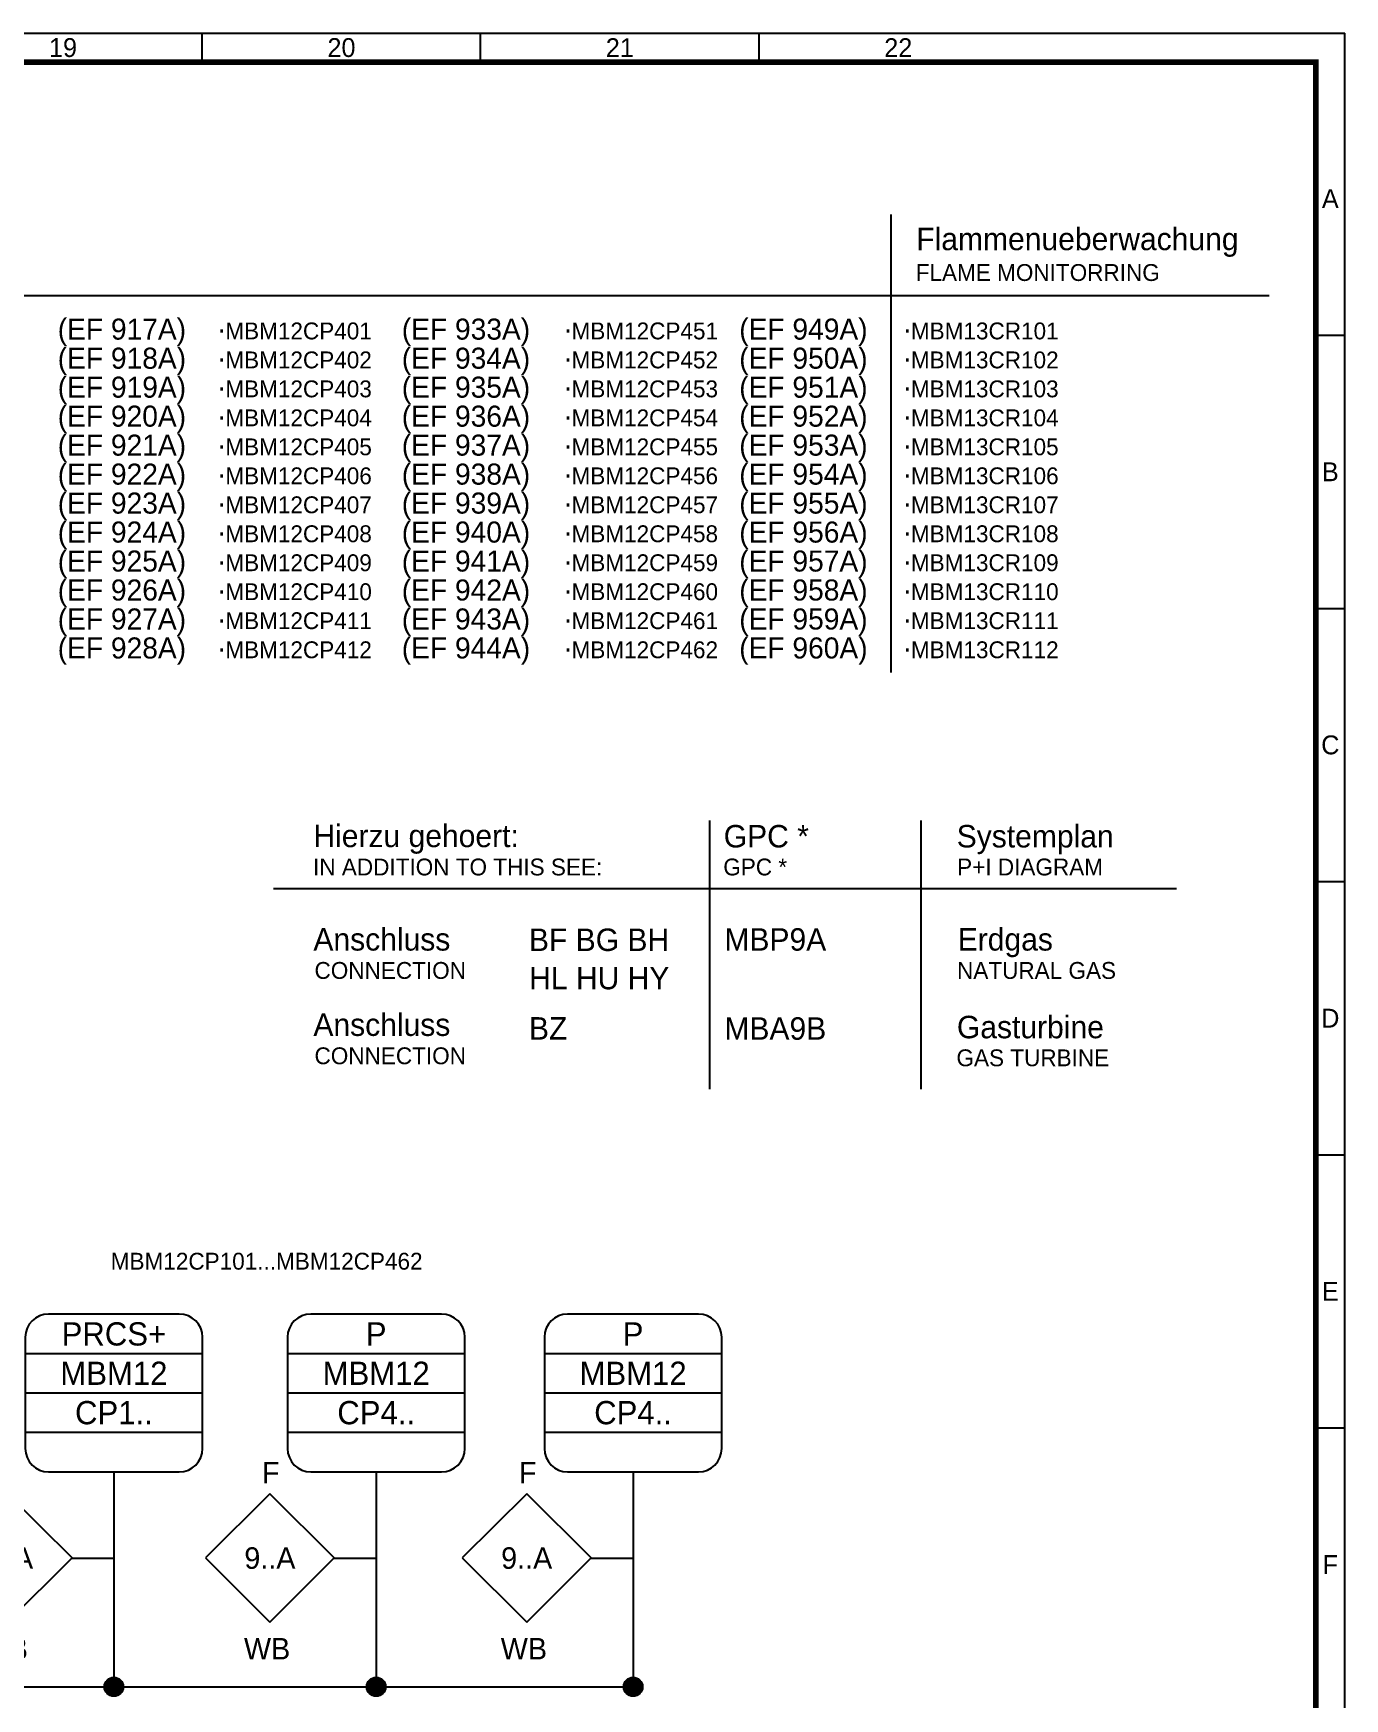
# Model space of a CAD drawing. Header units: millimetres. Extents: x 0 to 600, y 0 to 297.
# Drawn here: x 483.3 to 600, y 148.7 to 297 of the extents above; entities that cross this region are included whole.
import ezdxf
from ezdxf.enums import TextEntityAlignment as Align

# ---------------------------------------------------------------- set-up
doc = ezdxf.new("R2010")
doc.units = ezdxf.units.MM
for name, color, linetype in [('0_Title Block', 7, 'Continuous'), ('3_I&C', 7, 'Continuous'), ('5_Etc', 7, 'Continuous'), ('6_PIPE(기타)', 7, 'Continuous')]:
    doc.layers.add(name, color=color, linetype=linetype)
doc.styles.get("Standard").update_dxf_attribs({"font": 'pnid.shx', "bigfont": 'kosdichs.shx'})

# ---------------------------------------------------------------- blocks, each defined once
blk = doc.blocks.new('TERMINAL POINT_')
at = {"color": 0}
for p, q in [((0, 10.17), (-5.09, 5.09)), ((5.09, 5.09), (0, 10.17)), ((-5.09, 5.09), (0, 0)), ((0, 0), (5.09, 5.09))]:
    blk.add_line(p, q, dxfattribs=at)
for tag, p in [('TEXT(외부)01', (-8.55, 6.65)), ('TEXT(외부)02', (9.22, 6.65)), ('TAG(내부)', (0, 5.09))]:
    blk.add_attdef(tag, text='', height=1.7, dxfattribs=at).set_placement(p, align=Align.MIDDLE_CENTER)
blk = doc.blocks.new('TAG BOX01_')
at = {"color": 0}
for p, q in [((4.22, 5.09), (-4.22, 5.09)), ((-5.72, 3.59), (-5.72, -3.59)), ((5.72, -3.59), (5.72, 3.59)), ((-5.72, 2.54), (5.72, 2.54)), ((-5.72, 0), (5.72, 0)), ((-5.72, -2.54), (5.72, -2.54)), ((-4.22, -5.09), (4.22, -5.09))]:
    blk.add_line(p, q, dxfattribs=at)
for centre, start, end in [((-4.22, 3.59), 90, 180), ((4.22, 3.59), 0, 90), ((-4.22, -3.59), 180, 270), ((4.22, -3.59), 270, 360)]:
    blk.add_arc(centre, 1.5, start, end, dxfattribs=at)
for tag, p in [('TEXT01', (0.08, 6.17)), ('TAG_BOX01', (0, 3.81)), ('TAG_BOX02', (0, 1.27)), ('TAG_BOX03', (0, -1.27)), ('TAG_BOX04', (0, -3.81)), ('TEXT02', (0.08, -6.51))]:
    blk.add_attdef(tag, text='', height=1.5, dxfattribs=at).set_placement(p, align=Align.MIDDLE_CENTER)
blk = doc.blocks.new('SIEMENS AG TEMPLATE(600X297)')
at = {"color": 0}
for p, q in [((0, 297), (600, 297)), ((498.29, 294.44), (498.29, 297)), ((523.08, 294.44), (523.08, 297)), ((547.87, 294.44), (547.87, 297)), ((600, 0), (600, 297)), ((597.44, 270.12), (600, 270.12)), ((597.44, 245.79), (600, 245.79)), ((597.44, 221.47), (600, 221.47)), ((597.44, 197.15), (600, 197.15)), ((597.44, 172.82), (600, 172.82))]:
    blk.add_line(p, q, dxfattribs=at)
at = {"color": 0, "const_width": 0.5}
blk.add_lwpolyline([(597.44, 2.56), (2.56, 2.56), (2.56, 294.44), (597.44, 294.44)], close=True, dxfattribs=at)
at = {"color": 0, "attachment_point": 5}
for s, insert, char_height in [('19', (485.9, 295.72), 1.679), ('20', (510.69, 295.72), 1.679), ('21', (535.47, 295.72), 1.679), ('22', (560.26, 295.72), 1.679), ('A', (598.72, 282.28), 1.68), ('B', (598.72, 257.96), 1.68), ('C', (598.72, 233.63), 1.68), ('D', (598.72, 209.31), 1.68), ('E', (598.72, 184.99), 1.68), ('F', (598.72, 160.66), 1.68)]:
    blk.add_mtext(s, dxfattribs=dict(at, insert=insert, char_height=char_height))

msp = doc.modelspace()

# ---------------------------------------------------------------- linework, layer by layer
at = {"layer": '0_Title Block'}
for p, q in [((559.6, 280.88), (559.6, 240.08)), ((348.87, 273.66), (593.29, 273.66)), ((543.44, 226.91), (543.44, 203)), ((562.26, 226.91), (562.26, 203)), ((504.63, 220.85), (585.02, 220.85))]:
    msp.add_line(p, q, dxfattribs=at)
at = {"layer": '3_I&C'}
for p, q in [((490.43, 168.92), (490.43, 149.78)), ((513.78, 168.92), (513.78, 149.78)), ((536.65, 168.92), (536.65, 149.78))]:
    msp.add_line(p, q, dxfattribs=at)
at = {"layer": '3_I&C', "const_width": 0.845}
for points in [[(490.01, 149.78, 1), (490.85, 149.78, 1)], [(513.36, 149.78, 1), (514.2, 149.78, 1)], [(536.22, 149.78, 1), (537.07, 149.78, 1)]]:
    msp.add_lwpolyline(points, format="xyb", close=True, dxfattribs=at)
at = {"layer": '3_I&C'}
for centre in [(490.43, 149.78), (513.78, 149.78), (536.65, 149.78)]:
    msp.add_circle(centre, 0.845, dxfattribs=at)
at = {"layer": '5_Etc'}
for p, q in [((486.69, 161.24), (490.43, 161.24)), ((510.04, 161.24), (513.78, 161.24)), ((532.91, 161.24), (536.65, 161.24))]:
    msp.add_line(p, q, dxfattribs=at)
at = {"layer": '6_PIPE(기타)'}
msp.add_line((440.53, 149.78), (536.65, 149.78), dxfattribs=at)

# ---------------------------------------------------------------- block references
at = {"layer": '0_Title Block'}
msp.add_blockref('SIEMENS AG TEMPLATE(600X297)', (0, 0), dxfattribs=at)
at = {"layer": '3_I&C', "xscale": 1.379951765846729, "yscale": 1.379951765846729, "zscale": 1.379951765846729}
for p, values in [((490.43, 175.94), {'TAG_BOX01': 'PRCS+', 'TAG_BOX02': 'MBM12', 'TAG_BOX03': 'CP1..'}), ((513.78, 175.94), {'TAG_BOX01': 'P', 'TAG_BOX02': 'MBM12', 'TAG_BOX03': 'CP4..'}), ((536.65, 175.94), {'TAG_BOX01': 'P', 'TAG_BOX02': 'MBM12', 'TAG_BOX03': 'CP4..'})]:
    msp.add_blockref('TAG BOX01_', p, dxfattribs=at).add_auto_attribs(values)
at = {"layer": '5_Etc'}
ref = msp.add_blockref('TERMINAL POINT_', (480.97, 155.52), dxfattribs=dict(at, xscale=1.126106667775717, yscale=1.126106667775717, zscale=1.126106667775717))
ref.add_attrib('TEXT(외부)01', 'F', dxfattribs={"layer": '0', "color": 0, "height": 1.91}).set_placement((481.05, 168.85), align=Align.MIDDLE_CENTER)
ref.add_attrib('TEXT(외부)02', 'WB', dxfattribs={"layer": '0', "color": 0, "height": 1.914}).set_placement((480.72, 153.17), align=Align.MIDDLE_CENTER)
ref.add_attrib('TAG(내부)', '9..A', dxfattribs={"layer": '0', "color": 0, "height": 1.914}).set_placement((480.97, 161.24), align=Align.MIDDLE_CENTER)
ref = msp.add_blockref('TERMINAL POINT_', (504.32, 155.52), dxfattribs=dict(at, xscale=1.126106667775717, yscale=1.126106667775717, zscale=1.126106667775717))
ref.add_attrib('TEXT(외부)01', 'F', dxfattribs={"layer": '0', "color": 0, "height": 1.91}).set_placement((504.4, 168.85), align=Align.MIDDLE_CENTER)
ref.add_attrib('TEXT(외부)02', 'WB', dxfattribs={"layer": '0', "color": 0, "height": 1.914}).set_placement((504.07, 153.17), align=Align.MIDDLE_CENTER)
ref.add_attrib('TAG(내부)', '9..A', dxfattribs={"layer": '0', "color": 0, "height": 1.914}).set_placement((504.32, 161.24), align=Align.MIDDLE_CENTER)
ref = msp.add_blockref('TERMINAL POINT_', (527.18, 155.52), dxfattribs=dict(at, xscale=1.126106667775717, yscale=1.126106667775717, zscale=1.126106667775717))
ref.add_attrib('TEXT(외부)01', 'F', dxfattribs={"layer": '0', "color": 0, "height": 1.91}).set_placement((527.27, 168.85), align=Align.MIDDLE_CENTER)
ref.add_attrib('TEXT(외부)02', 'WB', dxfattribs={"layer": '0', "color": 0, "height": 1.914}).set_placement((526.93, 153.17), align=Align.MIDDLE_CENTER)
ref.add_attrib('TAG(내부)', '9..A', dxfattribs={"layer": '0', "color": 0, "height": 1.914}).set_placement((527.18, 161.24), align=Align.MIDDLE_CENTER)

# ---------------------------------------------------------------- texts
at = {"layer": '0_Title Block', "attachment_point": 1}
for s, insert, char_height in [('Flammenueberwachung', (561.86, 279.69), 2), ('FLAME MONITORRING', (561.81, 276.45), 1.5), ('(EF 917A)', (485.43, 271.6), 1.875), ('(EF 933A)', (516.06, 271.6), 1.875), ('(EF 949A)', (546.1, 271.6), 1.875), ('·', (499.62, 271.63), 1.88), ('MBM12CP401', (500.35, 271.25), 1.5), ('·', (530.45, 271.63), 1.88), ('MBM12CP451', (531.17, 271.25), 1.5), ('·', (560.66, 271.63), 1.88), ('MBM13CR101', (561.38, 271.25), 1.5), ('(EF 918A)', (485.43, 269.01), 1.875), ('MBM12CP402', (500.35, 268.67), 1.5), ('(EF 934A)', (516.06, 269.01), 1.875), ('MBM12CP452', (531.17, 268.67), 1.5), ('(EF 950A)', (546.1, 269.01), 1.875), ('MBM13CR102', (561.38, 268.67), 1.5), ('·', (499.62, 269.05), 1.88), ('·', (530.45, 269.05), 1.88), ('·', (560.66, 269.05), 1.88), ('(EF 919A)', (485.43, 266.43), 1.875), ('·', (499.62, 266.47), 1.88), ('MBM12CP403', (500.35, 266.09), 1.5), ('(EF 935A)', (516.06, 266.43), 1.875), ('·', (530.45, 266.47), 1.88), ('MBM12CP453', (531.17, 266.09), 1.5), ('(EF 951A)', (546.1, 266.43), 1.875), ('·', (560.66, 266.47), 1.88), ('MBM13CR103', (561.38, 266.09), 1.5), ('(EF 920A)', (485.43, 263.85), 1.875), ('(EF 936A)', (516.06, 263.85), 1.875), ('(EF 952A)', (546.1, 263.85), 1.875), ('·', (499.62, 263.89), 1.88), ('MBM12CP404', (500.35, 263.51), 1.5), ('·', (530.45, 263.89), 1.88), ('MBM12CP454', (531.17, 263.51), 1.5), ('·', (560.66, 263.89), 1.88), ('MBM13CR104', (561.38, 263.51), 1.5), ('(EF 921A)', (485.43, 261.27), 1.875), ('(EF 937A)', (516.06, 261.27), 1.875), ('(EF 953A)', (546.1, 261.27), 1.875), ('·', (499.62, 261.3), 1.88), ('MBM12CP405', (500.35, 260.93), 1.5), ('·', (530.45, 261.3), 1.88), ('MBM12CP455', (531.17, 260.93), 1.5), ('·', (560.66, 261.3), 1.88), ('MBM13CR105', (561.38, 260.93), 1.5), ('(EF 922A)', (485.43, 258.69), 1.875), ('MBM12CP406', (500.35, 258.35), 1.5), ('(EF 938A)', (516.06, 258.69), 1.875), ('MBM12CP456', (531.17, 258.35), 1.5), ('(EF 954A)', (546.1, 258.69), 1.875), ('MBM13CR106', (561.38, 258.35), 1.5), ('·', (499.62, 258.72), 1.88), ('·', (530.45, 258.72), 1.88), ('·', (560.66, 258.72), 1.88), ('(EF 923A)', (485.43, 256.11), 1.875), ('·', (499.62, 256.14), 1.88), ('MBM12CP407', (500.35, 255.77), 1.5), ('(EF 939A)', (516.06, 256.11), 1.875), ('·', (530.45, 256.14), 1.88), ('MBM12CP457', (531.17, 255.77), 1.5), ('(EF 955A)', (546.1, 256.11), 1.875), ('·', (560.66, 256.14), 1.88), ('MBM13CR107', (561.38, 255.77), 1.5), ('(EF 924A)', (485.43, 253.53), 1.875), ('(EF 940A)', (516.06, 253.53), 1.875), ('(EF 956A)', (546.1, 253.53), 1.875), ('·', (499.62, 253.56), 1.88), ('MBM12CP408', (500.35, 253.19), 1.5), ('·', (530.45, 253.56), 1.88), ('MBM12CP458', (531.17, 253.19), 1.5), ('·', (560.66, 253.56), 1.88), ('MBM13CR108', (561.38, 253.19), 1.5), ('(EF 925A)', (485.43, 250.95), 1.875), ('MBM12CP409', (500.35, 250.61), 1.5), ('(EF 941A)', (516.06, 250.95), 1.875), ('MBM12CP459', (531.17, 250.61), 1.5), ('(EF 957A)', (546.1, 250.95), 1.875), ('MBM13CR109', (561.38, 250.61), 1.5), ('·', (499.62, 250.98), 1.88), ('·', (530.45, 250.98), 1.88), ('·', (560.66, 250.98), 1.88), ('(EF 926A)', (485.43, 248.37), 1.875), ('MBM12CP410', (500.35, 248.03), 1.5), ('(EF 942A)', (516.06, 248.37), 1.875), ('MBM12CP460', (531.17, 248.03), 1.5), ('(EF 958A)', (546.1, 248.37), 1.875), ('MBM13CR110', (561.38, 248.03), 1.5), ('·', (499.62, 248.4), 1.88), ('·', (530.45, 248.4), 1.88), ('·', (560.66, 248.4), 1.88), ('(EF 927A)', (485.43, 245.79), 1.875), ('·', (499.62, 245.82), 1.88), ('MBM12CP411', (500.35, 245.45), 1.5), ('(EF 943A)', (516.06, 245.79), 1.875), ('·', (530.45, 245.82), 1.88), ('MBM12CP461', (531.17, 245.45), 1.5), ('(EF 959A)', (546.1, 245.79), 1.875), ('·', (560.66, 245.82), 1.88), ('MBM13CR111', (561.38, 245.45), 1.5), ('(EF 928A)', (485.43, 243.21), 1.875), ('(EF 944A)', (516.06, 243.21), 1.875), ('(EF 960A)', (546.1, 243.21), 1.875), ('·', (499.62, 243.24), 1.88), ('MBM12CP412', (500.35, 242.86), 1.5), ('·', (530.45, 243.24), 1.88), ('MBM12CP462', (531.17, 242.86), 1.5), ('·', (560.66, 243.24), 1.88), ('MBM13CR112', (561.38, 242.86), 1.5), ('Hierzu gehoert:', (508.19, 226.54), 2), ('GPC *', (544.72, 226.51), 2), ('Systemplan', (565.46, 226.51), 2), ('IN ADDITION TO THIS SEE:', (508.16, 223.52), 1.5), ('GPC *', (544.68, 223.52), 1.5), ('P+I DIAGRAM', (565.5, 223.52), 1.5), ('Anschluss', (508.19, 217.33), 2), ('BF BG BH', (527.38, 217.29), 2), ('MBP9A', (544.78, 217.32), 2), ('Erdgas', (565.55, 217.33), 2), ('CONNECTION', (508.29, 214.31), 1.5), ('HL HU HY', (527.4, 213.88), 2), ('NATURAL GAS', (565.49, 214.31), 1.5), ('Anschluss', (508.19, 209.73), 2), ('BZ', (527.38, 209.4), 2), ('MBA9B', (544.78, 209.39), 2), ('Gasturbine', (565.48, 209.52), 2), ('CONNECTION', (508.29, 206.71), 1.5), ('GAS TURBINE', (565.44, 206.53), 1.5)]:
    msp.add_mtext(s, dxfattribs=dict(at, insert=insert, char_height=char_height))
at = {"layer": '3_I&C', "insert": (490.15, 188.42), "char_height": 1.5, "attachment_point": 1}
msp.add_mtext('MBM12CP101...MBM12CP462', dxfattribs=at)

doc.saveas('drawing.dxf')
